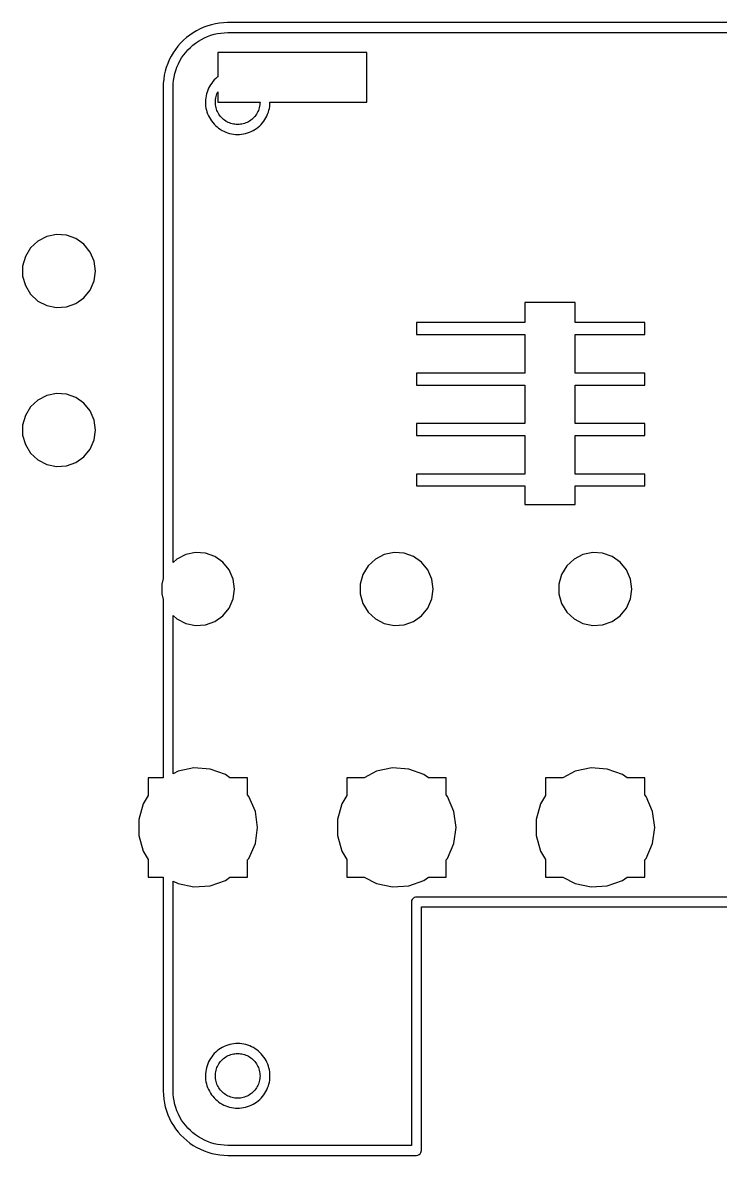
# Model space of a CAD drawing. Header units: metres. Extents: x -39.8 to 32.8, y -28.5 to 28.5.
# Drawn here: x -39.8 to -4.7, y -28.5 to 28.5 of the extents above; entities that cross this region are included whole.
import ezdxf

# ---------------------------------------------------------------- set-up
doc = ezdxf.new("R2010")
doc.units = ezdxf.units.M

msp = doc.modelspace()

# ---------------------------------------------------------------- linework, layer by layer
for p, q in [((29.5, 28.5), (-29.5079, 28.4999)), ((-31.248, 27.9897), (-31.4166, 27.8746)), ((-31.0725, 28.0941), (-31.248, 27.9897)), ((-30.8908, 28.1872), (-31.0725, 28.0941)), ((-30.7037, 28.2688), (-30.8908, 28.1872)), ((-30.5117, 28.3384), (-30.7037, 28.2688)), ((-30.3158, 28.3958), (-30.5117, 28.3384)), ((-30.1167, 28.4408), (-30.3158, 28.3958)), ((-30.1841, 27.9134), (-30.0151, 27.9512)), ((-29.9151, 28.4733), (-30.1167, 28.4408)), ((-30.0151, 27.9512), (-29.8447, 27.9782)), ((-29.7119, 28.493), (-29.9151, 28.4733)), ((-29.8447, 27.9782), (-29.6727, 27.9944)), ((-29.5079, 28.4999), (-29.7119, 28.493)), ((-29.6727, 27.9944), (-29.496, 28)), ((-29.496, 28), (29.496, 28)), ((-31.8744, 27.469), (-32.0091, 27.3155)), ((-31.7304, 27.6137), (-31.8744, 27.469)), ((-31.5776, 27.7491), (-31.7304, 27.6137)), ((-31.4166, 27.8746), (-31.5776, 27.7491)), ((-31.3825, 27.2545), (-31.2528, 27.3688)), ((-31.2528, 27.3688), (-31.1162, 27.4748)), ((-31.1162, 27.4748), (-30.9735, 27.5718)), ((-30.9735, 27.5718), (-30.8249, 27.6597)), ((-30.8249, 27.6597), (-30.6709, 27.7381)), ((-30.6709, 27.7381), (-30.5121, 27.8068)), ((-30.5121, 27.8068), (-30.3497, 27.8653)), ((-30.3497, 27.8653), (-30.1841, 27.9134)), ((-32.3517, 26.8087), (-32.4439, 26.6266)), ((-32.2482, 26.9847), (-32.3517, 26.8087)), ((-32.1338, 27.1539), (-32.2482, 26.9847)), ((-32.0091, 27.3155), (-32.1338, 27.1539)), ((-31.8217, 26.7236), (-31.7248, 26.8662)), ((-31.7248, 26.8662), (-31.6188, 27.0028)), ((-31.6188, 27.0028), (-31.5045, 27.1325)), ((-31.5045, 27.1325), (-31.3825, 27.2545)), ((-22.5, 27), (-30, 27)), ((-30, 27), (-30, 25.7798)), ((-22.5, 24.5), (-22.5, 27)), ((-32.5932, 26.2468), (-32.6497, 26.0506)), ((-32.5245, 26.4391), (-32.5932, 26.2468)), ((-32.4439, 26.6266), (-32.5245, 26.4391)), ((-32.1153, 26.0997), (-32.0568, 26.2621)), ((-32.0568, 26.2621), (-31.9881, 26.421)), ((-31.9881, 26.421), (-31.9098, 26.5747)), ((-31.9098, 26.5747), (-31.8217, 26.7236)), ((-32.6938, 25.8512), (-32.7252, 25.6495)), ((-32.6497, 26.0506), (-32.6938, 25.8512)), ((-32.2282, 25.5947), (-32.2012, 25.7651)), ((-32.2012, 25.7651), (-32.1634, 25.9341)), ((-32.1634, 25.9341), (-32.1153, 26.0997)), ((-30.1066, 25.6898), (-30.1791, 25.618)), ((-30.0297, 25.757), (-30.1066, 25.6898)), ((-30, 25.7798), (-30.0297, 25.757)), ((-32.744, 25.4462), (-32.75, 25.25)), ((-32.75, 25.25), (-32.7499, 0.52913)), ((-32.7252, 25.6495), (-32.744, 25.4462)), ((-32.25, 25.246), (-32.2444, 25.4227)), ((-32.25, 1.33357), (-32.25, 25.246)), ((-32.2444, 25.4227), (-32.2282, 25.5947)), ((-30.5079, 25.1055), (-30.5429, 25.0096)), ((-30.4669, 25.1989), (-30.5079, 25.1055)), ((-30.4201, 25.2896), (-30.4669, 25.1989)), ((-30.3677, 25.3773), (-30.4201, 25.2896)), ((-30.3099, 25.4614), (-30.3677, 25.3773)), ((-30.247, 25.5418), (-30.3099, 25.4614)), ((-30.1791, 25.618), (-30.247, 25.5418)), ((-30.6212, 24.6099), (-30.6249, 24.5079)), ((-30.6111, 24.7115), (-30.6212, 24.6099)), ((-30.5946, 24.8121), (-30.6111, 24.7115)), ((-30.5719, 24.9117), (-30.5946, 24.8121)), ((-30.5429, 25.0096), (-30.5719, 24.9117)), ((-30.1249, 24.5), (-30.1227, 24.5707)), ((-30.1227, 24.5707), (-30.116, 24.641)), ((-30.116, 24.641), (-30.1049, 24.7108)), ((-30.1049, 24.7108), (-30.0896, 24.7797)), ((-30.0896, 24.7797), (-30.0698, 24.8476)), ((-30.0698, 24.8476), (-30.0459, 24.914)), ((-30.0459, 24.914), (-30.0177, 24.9791)), ((-30.0177, 24.9791), (-30, 25.0139)), ((-30, 25.0139), (-30, 24.5)), ((-30.6249, 24.5079), (-30.6222, 24.4058)), ((-30.6222, 24.4058), (-30.613, 24.3041)), ((-30.613, 24.3041), (-30.5975, 24.2032)), ((-30.5975, 24.2032), (-30.5758, 24.1035)), ((-30.5758, 24.1035), (-30.5478, 24.0053)), ((-30.5478, 24.0053), (-30.5137, 23.9091)), ((-30.1227, 24.4293), (-30.1249, 24.5)), ((-30.116, 24.359), (-30.1227, 24.4293)), ((-30.1049, 24.2893), (-30.116, 24.359)), ((-30.0895, 24.2202), (-30.1049, 24.2893)), ((-30.0698, 24.1525), (-30.0895, 24.2202)), ((-30.0459, 24.0859), (-30.0698, 24.1525)), ((-30.0177, 24.0209), (-30.0459, 24.0859)), ((-29.9858, 23.9582), (-30.0177, 24.0209)), ((-30, 24.5), (-27.8751, 24.5)), ((-29.9497, 23.8972), (-29.9858, 23.9582)), ((-28.0142, 23.9582), (-28.0503, 23.8972)), ((-27.9823, 24.0209), (-28.0142, 23.9582)), ((-27.9541, 24.086), (-27.9823, 24.0209)), ((-27.9302, 24.1524), (-27.9541, 24.086)), ((-27.9104, 24.2203), (-27.9302, 24.1524)), ((-27.8951, 24.2892), (-27.9104, 24.2203)), ((-27.884, 24.359), (-27.8951, 24.2892)), ((-27.8773, 24.4293), (-27.884, 24.359)), ((-27.8751, 24.5), (-27.8773, 24.4293)), ((-27.4921, 23.8945), (-27.4571, 23.9904)), ((-27.4571, 23.9904), (-27.4281, 24.0883)), ((-27.4281, 24.0883), (-27.4054, 24.1878)), ((-27.4054, 24.1878), (-27.3889, 24.2885)), ((-27.3889, 24.2885), (-27.3788, 24.3901)), ((-27.3788, 24.3901), (-27.3753, 24.5)), ((-27.3753, 24.5), (-22.5, 24.5)), ((-30.5137, 23.9091), (-30.4736, 23.8152)), ((-30.4736, 23.8152), (-30.4277, 23.7241)), ((-30.4277, 23.7241), (-30.3762, 23.636)), ((-30.3762, 23.636), (-30.3192, 23.5513)), ((-30.3192, 23.5513), (-30.257, 23.4703)), ((-30.257, 23.4703), (-30.1898, 23.3934)), ((-30.1898, 23.3934), (-30.118, 23.3209)), ((-29.91, 23.8388), (-29.9497, 23.8972)), ((-29.8667, 23.783), (-29.91, 23.8388)), ((-29.8199, 23.7299), (-29.8667, 23.783)), ((-29.7701, 23.6801), (-29.8199, 23.7299)), ((-29.717, 23.6332), (-29.7701, 23.6801)), ((-29.6612, 23.5899), (-29.717, 23.6332)), ((-29.6028, 23.5503), (-29.6612, 23.5899)), ((-29.5418, 23.5142), (-29.6028, 23.5503)), ((-29.4791, 23.4823), (-29.5418, 23.5142)), ((-29.414, 23.4541), (-29.4791, 23.4823)), ((-29.3477, 23.4302), (-29.414, 23.4541)), ((-29.2796, 23.4104), (-29.3477, 23.4302)), ((-29.2108, 23.3951), (-29.2796, 23.4104)), ((-29.141, 23.384), (-29.2108, 23.3951)), ((-29.0707, 23.3773), (-29.141, 23.384)), ((-29, 23.3751), (-29.0707, 23.3773)), ((-28.9293, 23.3773), (-29, 23.3751)), ((-28.859, 23.384), (-28.9293, 23.3773)), ((-28.7892, 23.3951), (-28.859, 23.384)), ((-28.7203, 23.4104), (-28.7892, 23.3951)), ((-28.6524, 23.4302), (-28.7203, 23.4104)), ((-28.586, 23.4541), (-28.6524, 23.4302)), ((-28.5209, 23.4823), (-28.586, 23.4541)), ((-28.4582, 23.5142), (-28.5209, 23.4823)), ((-28.3972, 23.5503), (-28.4582, 23.5142)), ((-28.3388, 23.5899), (-28.3972, 23.5503)), ((-28.283, 23.6332), (-28.3388, 23.5899)), ((-28.2299, 23.6801), (-28.283, 23.6332)), ((-28.1801, 23.7299), (-28.2299, 23.6801)), ((-28.1332, 23.783), (-28.1801, 23.7299)), ((-28.0899, 23.8388), (-28.1332, 23.783)), ((-28.0503, 23.8972), (-28.0899, 23.8388)), ((-27.8934, 23.3102), (-27.8209, 23.382)), ((-27.8209, 23.382), (-27.753, 23.4582)), ((-27.753, 23.4582), (-27.6901, 23.5385)), ((-27.6901, 23.5385), (-27.6323, 23.6227)), ((-27.6323, 23.6227), (-27.5799, 23.7104)), ((-27.5799, 23.7104), (-27.5331, 23.8011)), ((-27.5331, 23.8011), (-27.4921, 23.8945)), ((-30.118, 23.3209), (-30.0418, 23.253)), ((-30.0418, 23.253), (-29.9614, 23.1901)), ((-29.9614, 23.1901), (-29.8773, 23.1323)), ((-29.8773, 23.1323), (-29.7896, 23.0799)), ((-29.7896, 23.0799), (-29.6989, 23.0331)), ((-29.6989, 23.0331), (-29.6055, 22.9921)), ((-29.6055, 22.9921), (-29.5096, 22.9571)), ((-29.5096, 22.9571), (-29.4117, 22.9281)), ((-29.4117, 22.9281), (-29.3122, 22.9054)), ((-29.3122, 22.9054), (-29.2115, 22.8889)), ((-29.2115, 22.8889), (-29.1099, 22.8788)), ((-29.1099, 22.8788), (-28.9922, 22.8751)), ((-28.9922, 22.8751), (-28.9058, 22.8778)), ((-28.9058, 22.8778), (-28.8041, 22.8869)), ((-28.8041, 22.8869), (-28.7032, 22.9024)), ((-28.7032, 22.9024), (-28.6035, 22.9242)), ((-28.6035, 22.9242), (-28.5054, 22.9522)), ((-28.5054, 22.9522), (-28.4091, 22.9863)), ((-28.4091, 22.9863), (-28.3153, 23.0264)), ((-28.3153, 23.0264), (-28.2241, 23.0723)), ((-28.2241, 23.0723), (-28.136, 23.1238)), ((-28.136, 23.1238), (-28.0513, 23.1808)), ((-28.0513, 23.1808), (-27.9703, 23.243)), ((-27.9703, 23.243), (-27.8934, 23.3102)), ((-38.6178, 17.7385), (-39.064, 17.5073)), ((-38.1259, 17.8407), (-38.6178, 17.7385)), ((-37.6246, 17.8064), (-38.1259, 17.8407)), ((-37.1512, 17.6381), (-37.6246, 17.8064)), ((-39.4312, 17.1644), (-39.6922, 16.735)), ((-39.064, 17.5073), (-39.4312, 17.1644)), ((-36.7407, 17.3484), (-37.1512, 17.6381)), ((-36.4236, 16.9586), (-36.7407, 17.3484)), ((-39.6922, 16.735), (-39.8278, 16.2512)), ((-36.2234, 16.4978), (-36.4236, 16.9586)), ((-39.8278, 16.2512), (-39.8278, 15.7488)), ((-36.155, 16), (-36.2234, 16.4978)), ((-36.2234, 15.5022), (-36.155, 16)), ((-39.8278, 15.7488), (-39.6922, 15.2649)), ((-36.4236, 15.0414), (-36.2234, 15.5022)), ((-39.6922, 15.2649), (-39.4312, 14.8356)), ((-39.4312, 14.8356), (-39.064, 14.4927)), ((-36.7407, 14.6516), (-36.4236, 15.0414)), ((-39.064, 14.4927), (-38.6178, 14.2615)), ((-38.6178, 14.2615), (-38.1259, 14.1593)), ((-37.6246, 14.1936), (-37.1512, 14.3618)), ((-37.1512, 14.3618), (-36.7407, 14.6516)), ((-12, 14.41), (-14.54, 14.41)), ((-14.54, 14.41), (-14.54, 13.405)), ((-12, 13.405), (-12, 14.41)), ((-38.1259, 14.1593), (-37.6246, 14.1936)), ((-14.54, 13.405), (-20, 13.405)), ((-20, 13.405), (-20, 12.805)), ((-8.5, 13.405), (-12, 13.405)), ((-8.5, 12.805), (-8.5, 13.405)), ((-20, 12.805), (-14.54, 12.805)), ((-14.54, 12.805), (-14.54, 10.865)), ((-12, 10.865), (-12, 12.805)), ((-12, 12.805), (-8.5, 12.805)), ((-14.54, 10.865), (-20, 10.865)), ((-20, 10.865), (-20, 10.265)), ((-8.5, 10.865), (-12, 10.865)), ((-8.5, 10.265), (-8.5, 10.865)), ((-20, 10.265), (-14.54, 10.265)), ((-14.54, 10.265), (-14.54, 8.325)), ((-12, 8.325), (-12, 10.265)), ((-12, 10.265), (-8.5, 10.265)), ((-38.6178, 9.73846), (-39.064, 9.50731)), ((-38.1259, 9.8407), (-38.6178, 9.73846)), ((-37.6246, 9.8064), (-38.1259, 9.8407)), ((-37.1512, 9.63814), (-37.6246, 9.8064)), ((-39.4312, 9.16435), (-39.6922, 8.73505)), ((-39.064, 9.50731), (-39.4312, 9.16435)), ((-36.7407, 9.34839), (-37.1512, 9.63814)), ((-36.4236, 8.95862), (-36.7407, 9.34839)), ((-39.6922, 8.73505), (-39.8278, 8.25122)), ((-36.2234, 8.49777), (-36.4236, 8.95862)), ((-39.8278, 8.25122), (-39.8278, 7.74876)), ((-36.155, 8), (-36.2234, 8.49777)), ((-36.2234, 7.50221), (-36.155, 8)), ((-14.54, 8.325), (-20, 8.325)), ((-20, 8.325), (-20, 7.72499)), ((-8.5, 8.325), (-12, 8.325)), ((-8.5, 7.72499), (-8.5, 8.325)), ((-39.8278, 7.74876), (-39.6922, 7.26494)), ((-36.4236, 7.04137), (-36.2234, 7.50221)), ((-20, 7.72499), (-14.54, 7.72499)), ((-14.54, 7.72499), (-14.54, 5.78499)), ((-12, 5.78499), (-12, 7.72499)), ((-12, 7.72499), (-8.5, 7.72499)), ((-39.6922, 7.26494), (-39.4312, 6.83563)), ((-36.7407, 6.6516), (-36.4236, 7.04137)), ((-39.4312, 6.83563), (-39.064, 6.49269)), ((-39.064, 6.49269), (-38.6178, 6.26152)), ((-37.6246, 6.19359), (-37.1512, 6.36185)), ((-37.1512, 6.36185), (-36.7407, 6.6516)), ((-38.6178, 6.26152), (-38.1259, 6.1593)), ((-38.1259, 6.1593), (-37.6246, 6.19359)), ((-14.54, 5.78499), (-20, 5.78499)), ((-20, 5.78499), (-20, 5.185)), ((-8.5, 5.78499), (-12, 5.78499)), ((-8.5, 5.185), (-8.5, 5.78499)), ((-20, 5.185), (-14.54, 5.185)), ((-14.54, 5.185), (-14.54, 4.25)), ((-12, 5.185), (-8.5, 5.185)), ((-12, 4.25), (-12, 5.185)), ((-14.54, 4.25), (-12, 4.25)), ((-31.6178, 1.73846), (-32.064, 1.50731)), ((-31.1259, 1.8407), (-31.6178, 1.73846)), ((-30.6246, 1.8064), (-31.1259, 1.8407)), ((-30.1512, 1.63814), (-30.6246, 1.8064)), ((-21.6178, 1.73846), (-22.064, 1.50731)), ((-21.1259, 1.8407), (-21.6178, 1.73846)), ((-20.6246, 1.8064), (-21.1259, 1.8407)), ((-20.1512, 1.63814), (-20.6246, 1.8064)), ((-11.6178, 1.73846), (-12.064, 1.50731)), ((-11.1259, 1.8407), (-11.6178, 1.73846)), ((-10.6246, 1.8064), (-11.1259, 1.8407)), ((-10.1512, 1.63814), (-10.6246, 1.8064)), ((-32.064, 1.50731), (-32.25, 1.33357)), ((-29.7407, 1.34839), (-30.1512, 1.63814)), ((-29.4236, 0.95862), (-29.7407, 1.34839)), ((-22.4312, 1.16435), (-22.6922, 0.73505)), ((-22.064, 1.50731), (-22.4312, 1.16435)), ((-19.7407, 1.34839), (-20.1512, 1.63814)), ((-19.4236, 0.95862), (-19.7407, 1.34839)), ((-12.4312, 1.16435), (-12.6922, 0.73505)), ((-12.064, 1.50731), (-12.4312, 1.16435)), ((-9.74068, 1.34839), (-10.1512, 1.63814)), ((-9.42358, 0.95862), (-9.74068, 1.34839)), ((-29.2234, 0.49777), (-29.4236, 0.95862)), ((-22.6922, 0.73505), (-22.8278, 0.25122)), ((-19.2234, 0.49777), (-19.4236, 0.95862)), ((-12.6922, 0.73505), (-12.8278, 0.25122)), ((-9.2234, 0.49777), (-9.42358, 0.95862)), ((-32.7499, 0.52913), (-32.8278, 0.25122)), ((-32.8278, 0.25122), (-32.8278, -0.25122)), ((-29.155, 0), (-29.2234, 0.49777)), ((-29.2234, -0.49777), (-29.155, 0)), ((-22.8278, 0.25122), (-22.8278, -0.25122)), ((-19.155, 0), (-19.2234, 0.49777)), ((-19.2234, -0.49777), (-19.155, 0)), ((-12.8278, 0.25122), (-12.8278, -0.25122)), ((-9.155, 0), (-9.2234, 0.49777)), ((-9.2234, -0.49777), (-9.155, 0)), ((-32.8278, -0.25122), (-32.7499, -0.52913)), ((-32.7499, -0.52913), (-32.7499, -9.5)), ((-29.4236, -0.95862), (-29.2234, -0.49777)), ((-22.8278, -0.25122), (-22.6922, -0.73505)), ((-19.4236, -0.95862), (-19.2234, -0.49777)), ((-12.8278, -0.25122), (-12.6922, -0.73505)), ((-9.42358, -0.95862), (-9.2234, -0.49777)), ((-29.7407, -1.34839), (-29.4236, -0.95862)), ((-22.6922, -0.73505), (-22.4312, -1.16435)), ((-19.7407, -1.34839), (-19.4236, -0.95862)), ((-12.6922, -0.73505), (-12.4312, -1.16435)), ((-9.74068, -1.34839), (-9.42358, -0.95862)), ((-32.25, -9.30034), (-32.25, -1.33357)), ((-32.25, -1.33357), (-32.064, -1.50731)), ((-32.064, -1.50731), (-31.6178, -1.73846)), ((-30.6246, -1.8064), (-30.1512, -1.63814)), ((-30.1512, -1.63814), (-29.7407, -1.34839)), ((-22.4312, -1.16435), (-22.064, -1.50731)), ((-22.064, -1.50731), (-21.6178, -1.73846)), ((-20.6246, -1.8064), (-20.1512, -1.63814)), ((-20.1512, -1.63814), (-19.7407, -1.34839)), ((-12.4312, -1.16435), (-12.064, -1.50731)), ((-12.064, -1.50731), (-11.6178, -1.73846)), ((-10.6246, -1.8064), (-10.1512, -1.63814)), ((-10.1512, -1.63814), (-9.74068, -1.34839)), ((-31.6178, -1.73846), (-31.1259, -1.8407)), ((-31.1259, -1.8407), (-30.6246, -1.8064)), ((-21.6178, -1.73846), (-21.1259, -1.8407)), ((-21.1259, -1.8407), (-20.6246, -1.8064)), ((-11.6178, -1.73846), (-11.1259, -1.8407)), ((-11.1259, -1.8407), (-10.6246, -1.8064)), ((-31.2047, -9.00699), (-32.0046, -9.1732)), ((-30.3896, -9.06274), (-31.2047, -9.00699)), ((-29.6198, -9.33633), (-30.3896, -9.06274)), ((-21.2047, -9.00699), (-22.0046, -9.1732)), ((-20.3896, -9.06274), (-21.2047, -9.00699)), ((-19.6198, -9.33633), (-20.3896, -9.06274)), ((-11.2047, -9.00699), (-12.0046, -9.1732)), ((-10.3896, -9.06274), (-11.2047, -9.00699)), ((-9.6198, -9.33633), (-10.3896, -9.06274)), ((-32.7499, -9.5), (-33.5, -9.5)), ((-33.5, -9.5), (-33.5, -10.391)), ((-32.0046, -9.1732), (-32.25, -9.30034)), ((-29.3879, -9.5), (-29.6198, -9.33633)), ((-28.5, -9.5), (-29.3879, -9.5)), ((-28.5, -10.3635), (-28.5, -9.5)), ((-22.6353, -9.5), (-23.5, -9.5)), ((-23.5, -9.5), (-23.5, -10.391)), ((-22.0046, -9.1732), (-22.6353, -9.5)), ((-19.3879, -9.5), (-19.6198, -9.33633)), ((-18.5, -9.5), (-19.3879, -9.5)), ((-18.5, -10.3635), (-18.5, -9.5)), ((-12.6353, -9.5), (-13.5, -9.5)), ((-13.5, -9.5), (-13.5, -10.391)), ((-12.0046, -9.1732), (-12.6353, -9.5)), ((-9.38794, -9.5), (-9.6198, -9.33633)), ((-8.5, -9.5), (-9.38794, -9.5)), ((-8.5, -10.3635), (-8.5, -9.5)), ((-33.7516, -10.8048), (-33.972, -11.5915)), ((-33.5, -10.391), (-33.7516, -10.8048)), ((-28.4367, -10.4412), (-28.5, -10.3635)), ((-28.1112, -11.1906), (-28.4367, -10.4412)), ((-23.7516, -10.8048), (-23.972, -11.5915)), ((-23.5, -10.391), (-23.7516, -10.8048)), ((-18.4367, -10.4412), (-18.5, -10.3635)), ((-18.1112, -11.1906), (-18.4367, -10.4412)), ((-13.7516, -10.8048), (-13.972, -11.5915)), ((-13.5, -10.391), (-13.7516, -10.8048)), ((-8.43674, -10.4412), (-8.5, -10.3635)), ((-8.11124, -11.1906), (-8.43674, -10.4412)), ((-28, -12), (-28.1112, -11.1906)), ((-18, -12), (-18.1112, -11.1906)), ((-8, -12), (-8.11124, -11.1906)), ((-33.972, -11.5915), (-33.972, -12.4085)), ((-23.972, -11.5915), (-23.972, -12.4085)), ((-13.972, -11.5915), (-13.972, -12.4085)), ((-33.972, -12.4085), (-33.7516, -13.1952)), ((-28.1112, -12.8094), (-28, -12)), ((-23.972, -12.4085), (-23.7516, -13.1952)), ((-18.1112, -12.8094), (-18, -12)), ((-13.972, -12.4085), (-13.7516, -13.1952)), ((-8.11124, -12.8094), (-8, -12)), ((-28.4367, -13.5587), (-28.1112, -12.8094)), ((-18.4367, -13.5587), (-18.1112, -12.8094)), ((-8.43674, -13.5587), (-8.11124, -12.8094)), ((-33.7516, -13.1952), (-33.5, -13.609)), ((-33.5, -13.609), (-33.5, -14.5)), ((-28.5, -13.6365), (-28.4367, -13.5587)), ((-28.5, -14.5), (-28.5, -13.6365)), ((-23.7516, -13.1952), (-23.5, -13.609)), ((-23.5, -13.609), (-23.5, -14.5)), ((-18.5, -13.6365), (-18.4367, -13.5587)), ((-18.5, -14.5), (-18.5, -13.6365)), ((-13.7516, -13.1952), (-13.5, -13.609)), ((-13.5, -13.609), (-13.5, -14.5)), ((-8.5, -13.6365), (-8.43674, -13.5587)), ((-8.5, -14.5), (-8.5, -13.6365)), ((-33.5, -14.5), (-32.7499, -14.5)), ((-32.7499, -14.5), (-32.7499, -25.2579)), ((-32.25, -25.246), (-32.25, -14.6996)), ((-32.25, -14.6996), (-32.0046, -14.8268)), ((-30.3896, -14.9372), (-29.6198, -14.6637)), ((-29.6198, -14.6637), (-29.388, -14.5)), ((-29.388, -14.5), (-28.5, -14.5)), ((-23.5, -14.5), (-22.6353, -14.5)), ((-22.6353, -14.5), (-22.0046, -14.8268)), ((-20.3896, -14.9372), (-19.6198, -14.6637)), ((-19.6198, -14.6637), (-19.388, -14.5)), ((-19.388, -14.5), (-18.5, -14.5)), ((-13.5, -14.5), (-12.6353, -14.5)), ((-12.6353, -14.5), (-12.0046, -14.8268)), ((-10.3896, -14.9372), (-9.6198, -14.6637)), ((-9.6198, -14.6637), (-9.38795, -14.5)), ((-9.38795, -14.5), (-8.5, -14.5)), ((-32.0046, -14.8268), (-31.2047, -14.993)), ((-31.2047, -14.993), (-30.3896, -14.9372)), ((-22.0046, -14.8268), (-21.2047, -14.993)), ((-21.2047, -14.993), (-20.3896, -14.9372)), ((-12.0046, -14.8268), (-11.2047, -14.993)), ((-11.2047, -14.993), (-10.3896, -14.9372)), ((-20.2407, -15.6826), (-20.25, -15.75)), ((-20.25, -15.75), (-20.25, -28)), ((-20.2136, -15.6201), (-20.2407, -15.6826)), ((-20.1706, -15.5673), (-20.2136, -15.6201)), ((-20.115, -15.528), (-20.1706, -15.5673)), ((-20.0509, -15.5052), (-20.115, -15.528)), ((-20, -15.5), (-20.0509, -15.5052)), ((9, -15.5), (-20, -15.5)), ((-19.75, -28.25), (-19.75, -16)), ((-19.75, -16), (8.75, -16)), ((-30.1066, -23.3102), (-30.1791, -23.382)), ((-30.0297, -23.243), (-30.1066, -23.3102)), ((-29.9487, -23.1808), (-30.0297, -23.243)), ((-29.864, -23.1238), (-29.9487, -23.1808)), ((-29.7759, -23.0723), (-29.864, -23.1238)), ((-29.6847, -23.0264), (-29.7759, -23.0723)), ((-29.5909, -22.9863), (-29.6847, -23.0264)), ((-29.4946, -22.9522), (-29.5909, -22.9863)), ((-29.3965, -22.9242), (-29.4946, -22.9522)), ((-29.2968, -22.9024), (-29.3965, -22.9242)), ((-29.1959, -22.8869), (-29.2968, -22.9024)), ((-29.0941, -22.8778), (-29.1959, -22.8869)), ((-28.9922, -22.8751), (-29.0941, -22.8778)), ((-28.8901, -22.8788), (-28.9922, -22.8751)), ((-28.7885, -22.8889), (-28.8901, -22.8788)), ((-28.6878, -22.9054), (-28.7885, -22.8889)), ((-28.5883, -22.9281), (-28.6878, -22.9054)), ((-28.4904, -22.9571), (-28.5883, -22.9281)), ((-28.3945, -22.9921), (-28.4904, -22.9571)), ((-28.3011, -23.0331), (-28.3945, -22.9921)), ((-28.2104, -23.0799), (-28.3011, -23.0331)), ((-28.1227, -23.1323), (-28.2104, -23.0799)), ((-28.0385, -23.1901), (-28.1227, -23.1323)), ((-27.9582, -23.253), (-28.0385, -23.1901)), ((-27.882, -23.3209), (-27.9582, -23.253)), ((-27.8102, -23.3934), (-27.882, -23.3209)), ((-30.5079, -23.8945), (-30.5429, -23.9904)), ((-30.4669, -23.8011), (-30.5079, -23.8945)), ((-30.4201, -23.7104), (-30.4669, -23.8011)), ((-30.3677, -23.6227), (-30.4201, -23.7104)), ((-30.3099, -23.5385), (-30.3677, -23.6227)), ((-30.247, -23.4582), (-30.3099, -23.5385)), ((-30.1791, -23.382), (-30.247, -23.4582)), ((-29.9858, -23.9582), (-29.9497, -23.8972)), ((-29.9497, -23.8972), (-29.91, -23.8388)), ((-29.91, -23.8388), (-29.8667, -23.783)), ((-29.8667, -23.783), (-29.8199, -23.7299)), ((-29.8199, -23.7299), (-29.7701, -23.6801)), ((-29.7701, -23.6801), (-29.717, -23.6332)), ((-29.717, -23.6332), (-29.6612, -23.5899)), ((-29.6612, -23.5899), (-29.6028, -23.5503)), ((-29.6028, -23.5503), (-29.5418, -23.5142)), ((-29.5418, -23.5142), (-29.4791, -23.4823)), ((-29.4791, -23.4823), (-29.414, -23.4541)), ((-29.414, -23.4541), (-29.3477, -23.4302)), ((-29.3477, -23.4302), (-29.2796, -23.4104)), ((-29.2796, -23.4104), (-29.2108, -23.3951)), ((-29.2108, -23.3951), (-29.141, -23.384)), ((-29.141, -23.384), (-29.0707, -23.3773)), ((-29.0707, -23.3773), (-29, -23.3751)), ((-29, -23.3751), (-28.9293, -23.3773)), ((-28.9293, -23.3773), (-28.859, -23.384)), ((-28.859, -23.384), (-28.7892, -23.3951)), ((-28.7892, -23.3951), (-28.7203, -23.4104)), ((-28.7203, -23.4104), (-28.6524, -23.4302)), ((-28.6524, -23.4302), (-28.586, -23.4541)), ((-28.586, -23.4541), (-28.5209, -23.4823)), ((-28.5209, -23.4823), (-28.4582, -23.5142)), ((-28.4582, -23.5142), (-28.3972, -23.5503)), ((-28.3972, -23.5503), (-28.3388, -23.5899)), ((-28.3388, -23.5899), (-28.283, -23.6332)), ((-28.283, -23.6332), (-28.2299, -23.6801)), ((-28.2299, -23.6801), (-28.1801, -23.7299)), ((-28.1801, -23.7299), (-28.1332, -23.783)), ((-28.1332, -23.783), (-28.0899, -23.8388)), ((-28.0899, -23.8388), (-28.0503, -23.8972)), ((-28.0503, -23.8972), (-28.0142, -23.9582)), ((-27.743, -23.4703), (-27.8102, -23.3934)), ((-27.6808, -23.5513), (-27.743, -23.4703)), ((-27.6238, -23.636), (-27.6808, -23.5513)), ((-27.5723, -23.7241), (-27.6238, -23.636)), ((-27.5264, -23.8153), (-27.5723, -23.7241)), ((-27.4863, -23.9091), (-27.5264, -23.8153)), ((-27.4522, -24.0054), (-27.4863, -23.9091)), ((-30.6212, -24.3901), (-30.6249, -24.4921)), ((-30.6249, -24.4921), (-30.6222, -24.5942)), ((-30.6111, -24.2885), (-30.6212, -24.3901)), ((-30.5946, -24.1878), (-30.6111, -24.2885)), ((-30.5719, -24.0883), (-30.5946, -24.1878)), ((-30.5429, -23.9904), (-30.5719, -24.0883)), ((-30.1249, -24.5), (-30.1227, -24.4293)), ((-30.1227, -24.5707), (-30.1249, -24.5)), ((-30.1227, -24.4293), (-30.116, -24.359)), ((-30.116, -24.359), (-30.1049, -24.2893)), ((-30.1049, -24.2893), (-30.0895, -24.2202)), ((-30.0895, -24.2202), (-30.0698, -24.1525)), ((-30.0698, -24.1525), (-30.0459, -24.0859)), ((-30.0459, -24.0859), (-30.0177, -24.0209)), ((-30.0177, -24.0209), (-29.9858, -23.9582)), ((-28.0142, -23.9582), (-27.9823, -24.0209)), ((-27.9823, -24.0209), (-27.9541, -24.086)), ((-27.9541, -24.086), (-27.9302, -24.1524)), ((-27.9302, -24.1524), (-27.9104, -24.2203)), ((-27.9104, -24.2203), (-27.8951, -24.2892)), ((-27.8951, -24.2892), (-27.884, -24.359)), ((-27.884, -24.359), (-27.8773, -24.4293)), ((-27.8773, -24.4293), (-27.8751, -24.5)), ((-27.8751, -24.5), (-27.8773, -24.5707)), ((-27.4242, -24.1035), (-27.4522, -24.0054)), ((-27.4024, -24.2032), (-27.4242, -24.1035)), ((-27.3869, -24.3041), (-27.4024, -24.2032)), ((-27.3778, -24.4058), (-27.3869, -24.3041)), ((-27.3788, -24.6099), (-27.3751, -24.5078)), ((-27.3751, -24.5078), (-27.3778, -24.4058)), ((-30.6222, -24.5942), (-30.613, -24.6959)), ((-30.613, -24.6959), (-30.5975, -24.7968)), ((-30.5975, -24.7968), (-30.5758, -24.8964)), ((-30.5758, -24.8964), (-30.5478, -24.9947)), ((-30.5478, -24.9947), (-30.5137, -25.0908)), ((-30.116, -24.641), (-30.1227, -24.5707)), ((-30.1049, -24.7108), (-30.116, -24.641)), ((-30.0896, -24.7797), (-30.1049, -24.7108)), ((-30.0698, -24.8476), (-30.0896, -24.7797)), ((-30.0459, -24.914), (-30.0698, -24.8476)), ((-30.0177, -24.9791), (-30.0459, -24.914)), ((-29.9858, -25.0418), (-30.0177, -24.9791)), ((-29.9497, -25.1028), (-29.9858, -25.0418)), ((-28.0142, -25.0418), (-28.0503, -25.1028)), ((-27.9823, -24.9791), (-28.0142, -25.0418)), ((-27.9541, -24.914), (-27.9823, -24.9791)), ((-27.9302, -24.8477), (-27.9541, -24.914)), ((-27.9104, -24.7796), (-27.9302, -24.8477)), ((-27.8951, -24.7108), (-27.9104, -24.7796)), ((-27.884, -24.641), (-27.8951, -24.7108)), ((-27.8773, -24.5707), (-27.884, -24.641)), ((-27.4921, -25.1055), (-27.4571, -25.0096)), ((-27.4571, -25.0096), (-27.4281, -24.9117)), ((-27.4281, -24.9117), (-27.4054, -24.8122)), ((-27.4054, -24.8122), (-27.3889, -24.7115)), ((-27.3889, -24.7115), (-27.3788, -24.6099)), ((-32.7499, -25.2579), (-32.743, -25.4619)), ((-32.743, -25.4619), (-32.7233, -25.6651)), ((-32.2444, -25.4227), (-32.25, -25.246)), ((-32.2282, -25.5947), (-32.2444, -25.4227)), ((-32.2012, -25.7651), (-32.2282, -25.5947)), ((-30.5137, -25.0908), (-30.4736, -25.1848)), ((-30.4736, -25.1848), (-30.4277, -25.2759)), ((-30.4277, -25.2759), (-30.3762, -25.364)), ((-30.3762, -25.364), (-30.3192, -25.4487)), ((-30.3192, -25.4487), (-30.257, -25.5297)), ((-30.257, -25.5297), (-30.1898, -25.6066)), ((-30.1898, -25.6066), (-30.118, -25.6791)), ((-29.91, -25.1612), (-29.9497, -25.1028)), ((-29.8667, -25.217), (-29.91, -25.1612)), ((-29.8199, -25.2701), (-29.8667, -25.217)), ((-29.7701, -25.3199), (-29.8199, -25.2701)), ((-29.717, -25.3667), (-29.7701, -25.3199)), ((-29.6612, -25.41), (-29.717, -25.3667)), ((-29.6028, -25.4497), (-29.6612, -25.41)), ((-29.5418, -25.4858), (-29.6028, -25.4497)), ((-29.4791, -25.5177), (-29.5418, -25.4858)), ((-29.414, -25.5459), (-29.4791, -25.5177)), ((-29.3476, -25.5698), (-29.414, -25.5459)), ((-29.2797, -25.5896), (-29.3476, -25.5698)), ((-29.2108, -25.6049), (-29.2797, -25.5896)), ((-29.141, -25.616), (-29.2108, -25.6049)), ((-29.0707, -25.6227), (-29.141, -25.616)), ((-29, -25.6249), (-29.0707, -25.6227)), ((-28.9293, -25.6227), (-29, -25.6249)), ((-28.859, -25.616), (-28.9293, -25.6227)), ((-28.7893, -25.6049), (-28.859, -25.616)), ((-28.7202, -25.5895), (-28.7893, -25.6049)), ((-28.6525, -25.5698), (-28.7202, -25.5895)), ((-28.5859, -25.5459), (-28.6525, -25.5698)), ((-28.5209, -25.5177), (-28.5859, -25.5459)), ((-28.4582, -25.4858), (-28.5209, -25.5177)), ((-28.3972, -25.4497), (-28.4582, -25.4858)), ((-28.3388, -25.41), (-28.3972, -25.4497)), ((-28.283, -25.3667), (-28.3388, -25.41)), ((-28.2299, -25.3199), (-28.283, -25.3667)), ((-28.1801, -25.2701), (-28.2299, -25.3199)), ((-28.1332, -25.217), (-28.1801, -25.2701)), ((-28.0899, -25.1612), (-28.1332, -25.217)), ((-28.0503, -25.1028), (-28.0899, -25.1612)), ((-27.8934, -25.6898), (-27.8209, -25.618)), ((-27.8209, -25.618), (-27.753, -25.5418)), ((-27.753, -25.5418), (-27.6901, -25.4614)), ((-27.6901, -25.4614), (-27.6323, -25.3773)), ((-27.6323, -25.3773), (-27.5799, -25.2896)), ((-27.5799, -25.2896), (-27.5331, -25.1989)), ((-27.5331, -25.1989), (-27.4921, -25.1055)), ((-32.7233, -25.6651), (-32.6908, -25.8667)), ((-32.6908, -25.8667), (-32.6458, -26.0658)), ((-32.6458, -26.0658), (-32.5884, -26.2617)), ((-32.1634, -25.9341), (-32.2012, -25.7651)), ((-32.1153, -26.0997), (-32.1634, -25.9341)), ((-32.0568, -26.2621), (-32.1153, -26.0997)), ((-30.118, -25.6791), (-30.0418, -25.747)), ((-30.0418, -25.747), (-29.9614, -25.8099)), ((-29.9614, -25.8099), (-29.8773, -25.8677)), ((-29.8773, -25.8677), (-29.7896, -25.9201)), ((-29.7896, -25.9201), (-29.6989, -25.9669)), ((-29.6989, -25.9669), (-29.6055, -26.0079)), ((-29.6055, -26.0079), (-29.5096, -26.0429)), ((-29.5096, -26.0429), (-29.4117, -26.0719)), ((-29.4117, -26.0719), (-29.3121, -26.0946)), ((-29.3121, -26.0946), (-29.2115, -26.1111)), ((-29.2115, -26.1111), (-29.1099, -26.1212)), ((-29.1099, -26.1212), (-28.9921, -26.1249)), ((-28.9921, -26.1249), (-28.9058, -26.1222)), ((-28.9058, -26.1222), (-28.8041, -26.113)), ((-28.8041, -26.113), (-28.7032, -26.0975)), ((-28.7032, -26.0975), (-28.6035, -26.0758)), ((-28.6035, -26.0758), (-28.5053, -26.0478)), ((-28.5053, -26.0478), (-28.4091, -26.0137)), ((-28.4091, -26.0137), (-28.3152, -25.9736)), ((-28.3152, -25.9736), (-28.2241, -25.9277)), ((-28.2241, -25.9277), (-28.136, -25.8762)), ((-28.136, -25.8762), (-28.0513, -25.8192)), ((-28.0513, -25.8192), (-27.9703, -25.757)), ((-27.9703, -25.757), (-27.8934, -25.6898)), ((-32.5884, -26.2617), (-32.5188, -26.4537)), ((-32.5188, -26.4537), (-32.4372, -26.6408)), ((-32.4372, -26.6408), (-32.3441, -26.8225)), ((-31.9881, -26.421), (-32.0568, -26.2621)), ((-31.9098, -26.5747), (-31.9881, -26.421)), ((-31.8217, -26.7236), (-31.9098, -26.5747)), ((-31.7248, -26.8662), (-31.8217, -26.7236)), ((-32.3441, -26.8225), (-32.2397, -26.998)), ((-32.2397, -26.998), (-32.1246, -27.1666)), ((-32.1246, -27.1666), (-31.9991, -27.3276)), ((-31.9991, -27.3276), (-31.8637, -27.4804)), ((-31.6188, -27.0028), (-31.7248, -26.8662)), ((-31.5045, -27.1325), (-31.6188, -27.0028)), ((-31.3825, -27.2545), (-31.5045, -27.1325)), ((-31.2528, -27.3688), (-31.3825, -27.2545)), ((-31.8637, -27.4804), (-31.719, -27.6244)), ((-31.719, -27.6244), (-31.5655, -27.7591)), ((-31.5655, -27.7591), (-31.4039, -27.8838)), ((-31.4039, -27.8838), (-31.2347, -27.9982)), ((-31.1162, -27.4748), (-31.2528, -27.3688)), ((-30.9735, -27.5718), (-31.1162, -27.4748)), ((-30.8249, -27.6597), (-30.9735, -27.5718)), ((-30.6709, -27.7381), (-30.8249, -27.6597)), ((-30.5121, -27.8068), (-30.6709, -27.7381)), ((-30.3497, -27.8653), (-30.5121, -27.8068)), ((-30.1841, -27.9134), (-30.3497, -27.8653)), ((-30.0151, -27.9512), (-30.1841, -27.9134)), ((-31.2347, -27.9982), (-31.0588, -28.1017)), ((-31.0588, -28.1017), (-30.8766, -28.1939)), ((-30.8766, -28.1939), (-30.6891, -28.2745)), ((-30.6891, -28.2745), (-30.4968, -28.3432)), ((-30.4968, -28.3432), (-30.3006, -28.3997)), ((-30.3006, -28.3997), (-30.1012, -28.4438)), ((-30.1012, -28.4438), (-29.8995, -28.4752)), ((-29.8447, -27.9782), (-30.0151, -27.9512)), ((-29.8995, -28.4752), (-29.6962, -28.494)), ((-29.6727, -27.9944), (-29.8447, -27.9782)), ((-29.6962, -28.494), (-29.5, -28.5)), ((-29.496, -28), (-29.6727, -27.9944)), ((-20.25, -28), (-29.496, -28)), ((-20, -28.5), (-19.9326, -28.4907)), ((-19.9326, -28.4907), (-19.8701, -28.4636)), ((-19.8701, -28.4636), (-19.8173, -28.4206)), ((-19.8173, -28.4206), (-19.778, -28.365)), ((-19.778, -28.365), (-19.7552, -28.3009)), ((-19.7552, -28.3009), (-19.75, -28.25)), ((-29.5, -28.5), (-20, -28.5))]:
    msp.add_line(p, q)

doc.saveas('drawing.dxf')
